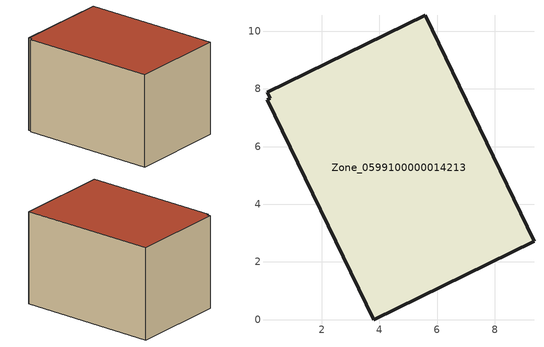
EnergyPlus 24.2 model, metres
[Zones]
Zone_0599100000014213
 floor ground (C_G): 0.11,7.88 5.58,10.55 9.36,2.72 3.8,0 0.1,7.63 0.21,7.68 z0
 wall outside (C_F): 9.36,2.72 5.58,10.55 0.11,7.88 0.21,7.68 0.1,7.63 3.8,0 9.36,2.72 z0:5.84
 roof outside (C_R): 5.58,10.55 0.11,7.88 0.21,7.68 0.1,7.63 3.8,0 9.36,2.72 z5.84
[BUILDING]
Pand.0599100000014213: North Axis=0; Terrain=City; Loads Convergence Tolerance Value=0.04; Temperature Convergence Tolerance Value=0.4; Solar Distribution=FullExterior; Maximum Number of Warmup Days=25; Minimum Number of Warmup Days=1
[Site:Location]
Rotterdam.The.Hague.AP_ZH_NLD Design_Conditions: Latitude=51.96; Longitude=4.45; Time Zone=1; Elevation=-4.5
[SITE:GROUNDTEMPERATURE:BUILDINGSURFACE]
18, 18, 18, 18, 18, 18, 18, 18, 18, 18, 18, 18
[MATERIAL] Thermal Absorptance=0.9; Solar Absorptance=0.7; Visible Absorptance=0.7
Name | Roughness | Thickness | Conductivity | Density | Specific Heat
G.TI.1946-1964 | MediumSmooth | 0.15 | 1 | 540 | 1210
F.TI.1946-1964 | Rough | 0.3 | 0.857143 | 1920 | 840
R.TI.1946-1964 | MediumRough | 0.2 | 0.277778 | 1500 | 1000
[CONSTRUCTION]
C_G: G.TI.1946-1964
C_F: F.TI.1946-1964
C_R: R.TI.1946-1964
[ZONE]
Zone_0599100000014213: Type=1; Multiplier=1; Ceiling Height=Autocalculate; Volume=Autocalculate; Floor Area=autocalculate; Part of Total Floor Area=Yes
[ZONEINFILTRATION:DESIGNFLOWRATE]
Infil_Zone_0599100000014213: Zone or ZoneList or Space or SpaceList=Zone_0599100000014213; Schedule=AlwaysOn; Design Flow Rate Calculation Method=Flow/Area; Flow Rate per Floor Area=0.003; Constant Term Coefficient=1; Temperature Term Coefficient=0; Velocity Term Coefficient=0; Velocity Squared Term Coefficient=0
[HVACTEMPLATE:ZONE:IDEALLOADSAIRSYSTEM]
Zone_0599100000014213: Maximum Heating Supply Air Temperature=50; Minimum Cooling Supply Air Temperature=13; Maximum Heating Supply Air Humidity Ratio=0.0156; Minimum Cooling Supply Air Humidity Ratio=0.0077; Heating Limit=NoLimit; Cooling Limit=NoLimit; Dehumidification Control Type=ConstantSensibleHeatRatio; Cooling Sensible Heat Ratio=0.7; Dehumidification Setpoint=60; Humidification Control Type=None; Humidification Setpoint=30; Outdoor Air Method=None; Outdoor Air Flow Rate per Person=0.00944; Outdoor Air Flow Rate per Zone Floor Area=0; Outdoor Air Flow Rate per Zone=0; Demand Controlled Ventilation Type=None; Outdoor Air Economizer Type=NoEconomizer; Heat Recovery Type=None; Sensible Heat Recovery Effectiveness=0.7; Latent Heat Recovery Effectiveness=0.65
[ZONECONTROL:THERMOSTAT]
ThermostatControl_Zone_0599100000014213: Zone or ZoneList=Zone_0599100000014213; Control Type Schedule=DualSetpointControlType; Control 1=Thermostat_Zone_0599100000014213; Temperature Difference Between Cutout And Setpoint=0
[THERMOSTATSETPOINT:DUALSETPOINT]
Thermostat_Zone_0599100000014213: Heating Setpoint Temperature Schedule=HeatingSetpoint_Zone_0599100000014213; Cooling Setpoint Temperature Schedule=CoolingSetpoint_Zone_0599100000014213
[SCHEDULE:COMPACT]
HeatingSetpoint_Zone_0599100000014213: Through: 12/31, For: AllDays, Until: 24:00, 21
CoolingSetpoint_Zone_0599100000014213: Through: 12/31, For: AllDays, Until: 24:00, 24
DualSetpointControlType: Through: 12/31, For: AllDays, Until: 24:00, 4
AlwaysOn: Through: 12/31, For: AllDays, Until: 24:00, 1
